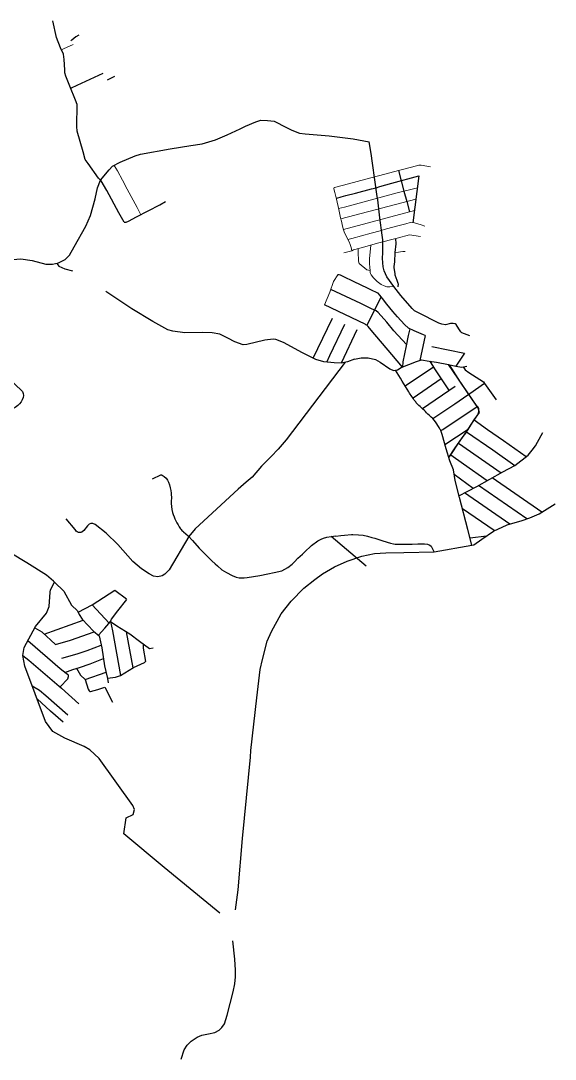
# Model space of a CAD drawing. Extents: x 332783 to 339454, y 7370889 to 7374584.
# Drawn here: x 337553 to 339454, y 7370889 to 7374584 of the extents above; entities that cross this region are included whole.
import ezdxf

# ---------------------------------------------------------------- set-up
doc = ezdxf.new("R2010")
doc.units = 0
doc.header["$MEASUREMENT"] = 0
for name, color, linetype in [('1AVENIDA PÉROLA NEGRA - 09_12_20 - DJI_0030', 7, 'CONTINUOUS'), ('ESTRADA DA CAMA PATENTE - 13_12_20 -  PASTA ETAPA 01 - DJI_0018', 1, 'CONTINUOUS'), ('ESTRADA DOS ALVARENGAS - 13_12_20 - PASTA ETAPA 01 - DJI_0022 - DJI_0023 - DJI_0024 - DJI_0025', 100, 'CONTINUOUS'), ('MCT - AVENIDA DOMINGOS POTOMATI', 5, 'CONTINUOUS'), ('MCT - ESTRADA ASSUMPTA SABATINI ROSSI', 2, 'CONTINUOUS'), ('MCT - ESTRADA DOS CASA', 7, 'CONTINUOUS'), ('MCT - ESTRADA GALVÃO BUENO', 4, 'CONTINUOUS'), ('MCT - ESTRADA LUIZ MARSON', 1, 'CONTINUOUS'), ('MCT - PASSAGEM AFONSO DE ALBUQUERQUE', 7, 'CONTINUOUS'), ('MCT - RUA DOIS DE JULHO', 4, 'CONTINUOUS'), ('MCT - RUA DOS IMIGRANTES', 7, 'CONTINUOUS'), ('MCT - RUA EXPRESSA', 7, 'CONTINUOUS'), ('MCT - RUA FRENK PERKINS', 6, 'CONTINUOUS'), ('MCT - RUA LEONÍLIO PEREIRA DE SOUZA', 3, 'CONTINUOUS'), ('MCT - RUA MANOEL NUNES DA SILVA', 6, 'CONTINUOUS'), ('MCT - RUA MARIA BENVINDA DA COSTA', 5, 'CONTINUOUS'), ('MCT - RUA MILÃO', 7, 'CONTINUOUS'), ('MCT - RUA MODESTO SALERA', 7, 'CONTINUOUS'), ('MCT - RUA NOEMIA ALMEIDA', 2, 'CONTINUOUS'), ('MCT - RUA NOVA ALIANÇA', 4, 'CONTINUOUS'), ('MCT - RUA NOVA ERA', 1, 'CONTINUOUS'), ('MCT - RUA NOVA PATENTE', 8, 'CONTINUOUS'), ('MCT - RUA NOVA PETRÓPOLIS', 2, 'CONTINUOUS'), ('MCT - RUA NOVA SÃO BENTO', 4, 'CONTINUOUS'), ('MCT - RUA NOVA TERRA', 5, 'CONTINUOUS'), ('MCT - RUA NOVA VENTURA', 6, 'CONTINUOUS'), ('MCT - RUA NOVA VIDA', 5, 'CONTINUOUS'), ('MCT - RUA NÁPOLES', 7, 'CONTINUOUS'), ('MCT - RUA PASQUALE SCARANO', 7, 'CONTINUOUS'), ('MCT - RUA PORTO FELIZ', 4, 'CONTINUOUS'), ('MCT - RUA PORTO VELHO', 8, 'CONTINUOUS'), ('MCT - RUA POUSO ALEGRE', 6, 'CONTINUOUS'), ('MCT - RUA SENADOR FIRMINO', 1, 'CONTINUOUS'), ('MCT - RUA THELMA', 7, 'CONTINUOUS'), ('MCT - RUA TURIN', 7, 'CONTINUOUS'), ('MCT - RUA VICTOR MAIER', 4, 'CONTINUOUS'), ('MCT - VIELA 05', 7, 'CONTINUOUS'), ('MCT - VIELA 06', 7, 'CONTINUOUS'), ('MCT - VIELA 09', 7, 'CONTINUOUS'), ('PASSAGEM SANTOS DIAS DA SILVA - 09_12_20 - DJI_0042', 7, 'CONTINUOUS'), ('RUA 27 DE AGOSTO -  12_12_20 - PASTA ETAPA 02 - DJI_0004', 7, 'CONTINUOUS'), ('RUA ALEXANDRITA - 09_12_20 - DJI_0027', 7, 'CONTINUOUS'), ('RUA ALVARENGA PEIXOTO - 12_12_20 - PASTA ETAPA 02 - DJI_0018', 7, 'CONTINUOUS'), ('RUA AMAZONITA -09_12_20 - DJI_0018', 7, 'CONTINUOUS'), ('RUA ANTULIA - 09_12_20 - DJI_0022', 7, 'CONTINUOUS'), ('RUA BASAMITA - 09_12_20 - DJI_0037', 7, 'CONTINUOUS'), ('RUA BORTOLITO - 09_12_20 - DJI_0024', 3, 'CONTINUOUS'), ('RUA CRISTALINA - 09_12_20 - DJI_0034', 7, 'CONTINUOUS'), ('RUA DOS  GRAMADOS - 12_12_20 - PASTA ETAPA 02 - DJI_0028', 5, 'CONTINUOUS'), ('RUA EUGÊNIO KUPPER - 12_!2_20  - PASTA ETAPA 02 - DJI_0017', 1, 'CONTINUOUS'), ('RUA FIRENZE - 12_12_20 - PASTA ETAPA 02 - DJI_0013', 7, 'CONTINUOUS'), ('RUA GÊNOVA - 12_12_20 - PASTA ETAPA 02 - DJI_0010', 7, 'CONTINUOUS'), ('RUA HUMBERTO DOTTO 12_12_20  - PASTA ETAPA 01 - DJI_0053', 7, 'CONTINUOUS'), ('RUA JASPE - 09_12_20 - DJI_0025', 7, 'CONTINUOUS'), ('RUA JOSÉ JORGE LOPES - 12_12_20 - PASTA ETAPA 02 - DJI_0024', 2, 'CONTINUOUS'), ('RUA JOSÉ OLIVEIRA FILHO - 12_12_20 - PASTA ETAPA 02 - DJI_0025', 3, 'CONTINUOUS'), ('RUA MALAQUITA - 09_12_20 - DJI_0036', 7, 'CONTINUOUS'), ('RUA NEUCI LOPES DE FREITAS - 09_12_20 - DJI_0044', 7, 'CONTINUOUS'), ('RUA NOVA ESPERANÇA - 10_12_20 - PASTA ETAPA 04 - DJI_0044', 4, 'CONTINUOUS'), ('RUA OBSIDIANA - 09_12_20 - DJI_0038', 7, 'CONTINUOUS'), ('RUA OLHO DE TIGRE - 09_12_20 - DJI_0023', 7, 'CONTINUOUS'), ('RUA OPALA - 09_12_20 - DJI_0021', 7, 'CONTINUOUS'), ('RUA OURO BRANCO - 09_12_20 - DJI_0016', 7, 'CONTINUOUS'), ('RUA PÉROLA - 09_12_20 - DJI_0033', 7, 'CONTINUOUS'), ('RUA QUARTZO - 09_12_20 - DJI_0017', 7, 'CONTINUOUS'), ('RUA ROCHEDO -  09_12_20 - DJI_0026', 7, 'CONTINUOUS'), ('RUA SODALITA - 09_12_20 - DJI_0029', 7, 'CONTINUOUS'), ('RUA TALISMÃ - 09_12_20 - DJI_0035', 7, 'CONTINUOUS'), ('RUA TURMALINA - 09_12_20 - DJI_0028', 7, 'CONTINUOUS'), ('RUA ÁGUAS MARINHAS - 09_12_20 - DJI_0019', 7, 'CONTINUOUS'), ('RUA ÍMOLA - 12_12_20 - PASTA ETAPA 02 - DJI_0006', 7, 'CONTINUOUS'), ('RUA ÔNIX - 09_12_20 - 09_12_20 - DJI_0031', 7, 'CONTINUOUS'), ('VETORIZAÇÃO RUA', 20, 'CONTINUOUS')]:
    doc.layers.add(name, color=color, linetype=linetype)
doc.layers.add('AVENIDA PÉROLA NEGRA - 09_12_20 - DJI_0030', color=7, linetype='CONTINUOUS', true_color=0xffffff)
for name, color, linetype, lineweight in [('MCT - PASSAGEM BENEZINHO', 7, 'CONTINUOUS', 0), ('MCT - RUA REINALDO TEIXEIRA', 7, 'CONTINUOUS', 13), ('MCT - RUA WILSON DE SOUZA PINHEIRO', 7, 'CONTINUOUS', 0), ('MCT - TRAVESSA DOM HÉLDER', 7, 'CONTINUOUS', 0), ('MCT - VIELA 07', 7, 'CONTINUOUS', 13), ('RUA AÇUCENA - DJI_0045', 7, 'CONTINUOUS', 13), ('RUA CARLOS CÉSAR DE CARVALHO - 09_12_20 - DJI_0048', 7, 'CONTINUOUS', 13), ('RUA FIORENTINA - 12_!2_20  - PASTA ETAPA 02 - DJI_0014', 7, 'CONTINUOUS', 0), ('RUA FREI TITO DE ALENCAR LIMA - 09_12_20 - DJI_0049', 7, 'CONTINUOUS', 0), ('RUA IÊDA LUIZA DE SOUZA - 09_12_20 - DJI_0043', 7, 'CONTINUOUS', 0), ('RUA SAMUEL PEREIRA DOS SANTOS - 09_12_20 - DJI_0046', 7, 'CONTINUOUS', 0), ('RUA UNIÃO DAS VILAS - 09_12_20 - DJI_0047', 7, 'CONTINUOUS', 0)]:
    doc.layers.add(name, color=color, linetype=linetype, lineweight=lineweight)

msp = doc.modelspace()

# ---------------------------------------------------------------- linework, layer by layer
at = {"layer": '1AVENIDA PÉROLA NEGRA - 09_12_20 - DJI_0030', "color": 0, "linetype": 'Continuous', "elevation": 768.7}
msp.add_lwpolyline([(339075.6, 7373029.3), (339098.6, 7373063.7), (339122.9, 7373100.2), (339135.8, 7373116.1), (339162.4, 7373158), (339179.1, 7373181.4), (339181.6, 7373189.1, 0.195698), (339180.2, 7373208.2), (339173.2, 7373215.3), (339117.7, 7373297.8), (339078.1, 7373359.8)], format="xyb", dxfattribs=at)
at = {"layer": 'AVENIDA PÉROLA NEGRA - 09_12_20 - DJI_0030', "linetype": 'Continuous'}
msp.add_lwpolyline([(339075.4, 7373030), (339082.7, 7373039.5), (339110.1, 7373081), (339139, 7373121.2), (339144.7, 7373130.1), (339166.4, 7373163.6), (339184.4, 7373189.4), (339181.6, 7373201.5), (339177, 7373211.5), (339074.8, 7373360.6)], dxfattribs=at)
at = {"layer": 'ESTRADA DA CAMA PATENTE - 13_12_20 -  PASTA ETAPA 01 - DJI_0018', "color": 0, "linetype": 'Continuous'}
msp.add_lwpolyline([(338261.6, 7371408.9), (338063.4, 7371571.2), (337919.1, 7371691.2), (337919.1, 7371691.2), (337928.3, 7371747), (337952.3, 7371759.5), (337957.1, 7371777.5), (337952.1, 7371791.9), (337831.8, 7371958.4), (337798.4, 7371989.8), (337778.8, 7372001.6), (337709.2, 7372031.5), (337667.3, 7372055.2), (337640.6, 7372090.4), (337567.9, 7372287), (337559.7, 7372325.1), (337565.4, 7372353.4), (337605.4, 7372428.3), (337644.6, 7372476.3), (337654.3, 7372499.6), (337657.1, 7372550.3), (337659, 7372559.1), (337673, 7372586.6), (337668.9, 7372590.1), (337645, 7372610.9), (337574.1, 7372654.4), (337465.7, 7372720)], dxfattribs=at)
at = {"layer": 'ESTRADA DOS ALVARENGAS - 13_12_20 - PASTA ETAPA 01 - DJI_0022 - DJI_0023 - DJI_0024 - DJI_0025', "color": 0, "linetype": 'Continuous'}
for points in [[(337496.7, 7373731.6), (337553.1, 7373736.1), (337593.1, 7373731.2), (337642.6, 7373718), (337665.6, 7373717), (337687.3, 7373722), (337711.3, 7373733.9), (337725.7, 7373749.1), (337743.3, 7373779.6), (337784.9, 7373852.3), (337801, 7373891), (337817.1, 7373949.7), (337825.6, 7373989.7), (337836.5, 7374016.1), (337866.9, 7374053.7), (337879.8, 7374065.9), (337906.2, 7374080), (337960.4, 7374103.5), (337979.4, 7374109), (338084.1, 7374127.8), (338158.4, 7374140.3), (338198.6, 7374146), (338245.3, 7374159.7), (338287.3, 7374177.7), (338333.2, 7374198.6), (338352.8, 7374209.1), (338388.7, 7374224.2), (338406.9, 7374229.6), (338430.9, 7374229.2), (338454.7, 7374226.1), (338498.7, 7374204.1), (338517.7, 7374193.8), (338544, 7374184.1), (338564.8, 7374181.8), (338649.6, 7374173.9), (338735.1, 7374163.3), (338792.5, 7374152.4)], [(337680.7, 7373720.4), (337688.6, 7373710.5), (337709.2, 7373701.5), (337736.5, 7373694.3)]]:
    msp.add_lwpolyline(points, dxfattribs=at)
at = {"layer": 'MCT - AVENIDA DOMINGOS POTOMATI', "color": 0, "linetype": 'Continuous'}
msp.add_lwpolyline([(338317.1, 7371420.6), (338326.3, 7371491.1), (338342, 7371673.5), (338369.6, 7371963.1), (338371.8, 7371986.6), (338392.1, 7372174.5), (338404, 7372275.1), (338412.8, 7372311.4), (338429.6, 7372375.7), (338444.7, 7372410.9), (338479.4, 7372473.1), (338515.3, 7372518.1), (338559.7, 7372564.9), (338599.3, 7372596.1), (338626.4, 7372616.2), (338669.3, 7372641), (338713.9, 7372660.7), (338766.5, 7372678.7), (338810.9, 7372688.2), (338851.8, 7372690.7), (338915.9, 7372692.2), (339023.6, 7372694)], dxfattribs=at)
at = {"layer": 'MCT - ESTRADA ASSUMPTA SABATINI ROSSI', "color": 0}
msp.add_lwpolyline([(338022, 7372954.1), (338051.5, 7372967.4, -0.223783), (338056.2, 7372967.2, -0.184387), (338078.9, 7372941.5, -0.065661), (338087.9, 7372902.3, -0.041322), (338088.2, 7372877, 0.08969), (338092.9, 7372834.4, 0.084353), (338121.4, 7372776.4, 0.073818), (338132.3, 7372765.2), (338148.7, 7372751.3), (338163.9, 7372734.1), (338188, 7372707), (338211.9, 7372681.8), (338232.8, 7372662.4), (338244.9, 7372651.1), (338252.9, 7372643.8), (338267.7, 7372629.9), (338284.8, 7372620.3), (338305.1, 7372609.4), (338319.2, 7372604.1), (338329.6, 7372602.1), (338337.8, 7372601.2), (338347.4, 7372601.1), (338358.6, 7372602.5), (338402.9, 7372609.8), (338431.9, 7372615.5), (338454.3, 7372620.2), (338481.1, 7372626.8), (338492.3, 7372632.3), (338502.5, 7372638.4), (338518, 7372649.8), (338527.2, 7372658.4), (338539.1, 7372671.1), (338555.1, 7372685.2), (338568.7, 7372698.6), (338581, 7372710.1), (338587.5, 7372716.7), (338609.8, 7372733.1), (338621.3, 7372739.2), (338630.1, 7372742.7), (338641.7, 7372746.1), (338657.3, 7372749.1), (338673.4, 7372750.6), (338674.1, 7372750.3), (338691, 7372752.1), (338704, 7372753.3), (338730, 7372755.3), (338734.7, 7372755.9), (338754.5, 7372754.8), (338770.7, 7372752.9), (338786.9, 7372749.5), (338801.6, 7372745.5), (338812.9, 7372742.7), (338837.5, 7372734.9), (338856.8, 7372728.2), (338868, 7372724.9), (338878.4, 7372722.3), (338884.4, 7372721.6), (338893.4, 7372721.1), (338906.4, 7372721.5), (338926.6, 7372721.5), (338945.8, 7372721.4), (338964.9, 7372721.9), (338989.4, 7372722.3), (338999.7, 7372721), (339007.8, 7372718.3), (339013, 7372714.3), (339016.4, 7372706.8), (339022.5, 7372695.6), (339023.6, 7372694)], format="xyb", dxfattribs=at)
at = {"layer": 'MCT - ESTRADA DOS CASA', "color": 0, "linetype": 'Continuous'}
msp.add_lwpolyline([(338739.6, 7373379.8), (338763.4, 7373384.8), (338788.4, 7373384.4), (338814.4, 7373378), (338831.5, 7373368.6), (338865.5, 7373345.7), (338879.4, 7373339.4), (338893.6, 7373341.9), (338906.5, 7373349.6), (338960.5, 7373370.9), (338978.9, 7373376.7), (339005.6, 7373372.7), (339031.6, 7373369.3), (339074.8, 7373360.6), (339100.3, 7373354.7), (339122.2, 7373350.8), (339140, 7373354.6)], dxfattribs=at)
at = {"layer": 'MCT - ESTRADA GALVÃO BUENO', "color": 0, "linetype": 'Continuous'}
msp.add_lwpolyline([(338123.9, 7370888.7), (338133.9, 7370921.7), (338144.8, 7370938.7), (338158.5, 7370953), (338180.4, 7370967.2), (338197.5, 7370974.3), (338220.7, 7370978.8), (338243.2, 7370983.7), (338258.9, 7370991.6), (338268, 7371001.8), (338278, 7371014.3), (338287.5, 7371045.3), (338308.9, 7371128.1), (338314.8, 7371157.3), (338316.7, 7371181.7), (338317.1, 7371205.7), (338314.8, 7371244.8), (338306.9, 7371310.3)], dxfattribs=at)
at = {"layer": 'MCT - ESTRADA LUIZ MARSON', "color": 0, "linetype": 'Continuous'}
msp.add_lwpolyline([(338781.8, 7372642.6), (338657.3, 7372749.1)], dxfattribs=at)
at = {"layer": 'MCT - PASSAGEM AFONSO DE ALBUQUERQUE', "color": 0, "linetype": 'Continuous'}
msp.add_lwpolyline([(339015.3, 7373424.2), (339131.8, 7373400.9)], dxfattribs=at)
at = {"layer": 'MCT - PASSAGEM BENEZINHO', "color": 0, "linetype": 'Continuous'}
msp.add_lwpolyline([(338753.7, 7373773.5), (338753.1, 7373761), (338754.8, 7373728), (338756.9, 7373719.7), (338784.4, 7373697.5), (338795.7, 7373694.6)], dxfattribs=at)
at = {"layer": 'MCT - RUA DOIS DE JULHO', "color": 0, "linetype": 'Continuous'}
msp.add_lwpolyline([(337559.8, 7372324.7), (337581.6, 7372309), (337697.7, 7372208.8), (337759.2, 7372153.6)], dxfattribs=at)
at = {"layer": 'MCT - RUA DOS IMIGRANTES', "color": 0, "linetype": 'Continuous'}
msp.add_lwpolyline([(339023.6, 7372694), (339158.1, 7372718)], dxfattribs=at)
at = {"layer": 'MCT - RUA EXPRESSA', "color": 0, "linetype": 'Continuous'}
msp.add_lwpolyline([(339158.1, 7372718), (339143.4, 7372773.2), (339113.3, 7372887.5), (339098.6, 7372947.4), (339092.1, 7372985.2), (339079, 7373018.2), (339066.1, 7373060.2), (339052.6, 7373111.2), (339046.9, 7373125.3, 0.033841), (339040.9, 7373136.4, 0.097616), (339001.2, 7373184.1, 0.017171), (338964.5, 7373219.3, -0.037637), (338955.8, 7373230, -0.005377), (338933, 7373263.3, -0.001832), (338885.7, 7373340.5, -0.001832)], format="xyb", dxfattribs=at)
at = {"layer": 'MCT - RUA FRENK PERKINS', "color": 0}
msp.add_lwpolyline([(338706.4, 7373368.4), (338497.3, 7373092.3), (338469.1, 7373059.5), (338443.4, 7373033.5), (338409.3, 7372998.9), (338375.6, 7372960.2), (338355.3, 7372941.4), (338326.2, 7372916.5), (338173.8, 7372775.4), (338151.2, 7372748.5), (338080.3, 7372630), (338065.8, 7372614.6), (338056.2, 7372608.7), (338041, 7372604.9), (338024.9, 7372607.7), (338009.6, 7372616.3), (337982, 7372633.6), (337951.4, 7372659.7), (337898.4, 7372720.2), (337856.4, 7372761), (337817.6, 7372791.1), (337809.4, 7372795.1), (337801.7, 7372795.2), (337795.8, 7372791.9), (337790.6, 7372786.4), (337776.9, 7372770.3), (337769.8, 7372764.3), (337766.3, 7372762.9), (337758.1, 7372762.8), (337754, 7372764.7), (337750.3, 7372767.8), (337746, 7372773.6), (337714.2, 7372811.4)], dxfattribs=at)
at = {"layer": 'MCT - RUA LEONÍLIO PEREIRA DE SOUZA', "color": 0, "linetype": 'Continuous'}
msp.add_lwpolyline([(337698.4, 7372315.7), (337753.1, 7372331.2), (337788.8, 7372343.5), (337838.8, 7372362.2)], dxfattribs=at)
at = {"layer": 'MCT - RUA MANOEL NUNES DA SILVA', "color": 0, "linetype": 'Continuous'}
msp.add_lwpolyline([(337635.7, 7372401.5), (337774.8, 7372451.2)], dxfattribs=at)
at = {"layer": 'MCT - RUA MARIA BENVINDA DA COSTA', "color": 0, "linetype": 'Continuous'}
msp.add_lwpolyline([(338748.5, 7373483.8), (338692.8, 7373365.3)], dxfattribs=at)
at = {"layer": 'MCT - RUA MILÃO', "color": 0, "linetype": 'Continuous'}
msp.add_lwpolyline([(338937.2, 7373487.8), (338931.3, 7373463.9), (338923.7, 7373426.4), (338911.8, 7373370.1), (338911.1, 7373351.5)], dxfattribs=at)
at = {"layer": 'MCT - RUA MODESTO SALERA', "color": 0, "linetype": 'Continuous'}
msp.add_lwpolyline([(337920.7, 7373867), (337901.2, 7373900.2), (337858.8, 7373979.1), (337839.4, 7374014.6), (337829.9, 7374023.7), (337792.9, 7374075.4), (337782.3, 7374090), (337775.4, 7374117.5), (337753.7, 7374190.6), (337752.8, 7374207.2), (337753.4, 7374285.5), (337748, 7374301.2), (337727.7, 7374350.4), (337712.7, 7374386.7), (337710.1, 7374398.9), (337709.1, 7374408.8), (337707.1, 7374446), (337704.7, 7374464.8), (337694.3, 7374487.1), (337679.6, 7374524.2), (337667, 7374583.6)], dxfattribs=at)
at = {"layer": 'MCT - RUA NOEMIA ALMEIDA', "color": 0, "linetype": 'Continuous'}
msp.add_lwpolyline([(338642.3, 7373369.1), (338652.2, 7373392.3), (338705.3, 7373504)], dxfattribs=at)
at = {"layer": 'MCT - RUA NOVA ALIANÇA', "color": 0, "linetype": 'Continuous'}
msp.add_lwpolyline([(337829.8, 7372397.2), (337851.5, 7372422.5), (337866.4, 7372438.9), (337872.4, 7372446.1), (337876.1, 7372454), (337898.6, 7372484.5), (337930.2, 7372524.9)], dxfattribs=at)
at = {"layer": 'MCT - RUA NOVA ERA', "color": 0, "linetype": 'Continuous'}
msp.add_lwpolyline([(337756.5, 7372479.9), (337806.5, 7372505.3), (337888.1, 7372557.3), (337929.5, 7372526.4)], dxfattribs=at)
at = {"layer": 'MCT - RUA NOVA PATENTE', "color": 0, "linetype": 'Continuous'}
msp.add_lwpolyline([(337673, 7372586.6), (337706.6, 7372553.8), (337733.8, 7372504.8), (337754.9, 7372483.8), (337760.1, 7372470.7), (337771.4, 7372454.9), (337811.2, 7372412.1), (337832.2, 7372395.2), (337840.7, 7372352.3), (337851.2, 7372288.9), (337862, 7372243.3), (337863.7, 7372228.1)], dxfattribs=at)
at = {"layer": 'MCT - RUA NOVA PETRÓPOLIS', "color": 0, "linetype": 'Continuous'}
msp.add_lwpolyline([(337872.4, 7372446.1), (337878.8, 7372412.4), (337908, 7372253.9)], dxfattribs=at)
at = {"layer": 'MCT - RUA NOVA SÃO BENTO', "color": 0, "linetype": 'Continuous'}
msp.add_lwpolyline([(337861.7, 7372244.5), (337890.1, 7372247.6), (337908, 7372253.9), (337922.7, 7372263.1), (337953.9, 7372282), (337992.6, 7372299.8), (337994.7, 7372301.6), (337996.2, 7372303.9)], dxfattribs=at)
at = {"layer": 'MCT - RUA NOVA TERRA', "color": 0, "linetype": 'Continuous'}
msp.add_lwpolyline([(337806.5, 7372505.3), (337867.2, 7372439.8)], dxfattribs=at)
at = {"layer": 'MCT - RUA NOVA VENTURA', "color": 0, "linetype": 'Continuous'}
msp.add_lwpolyline([(337872.4, 7372446.1), (337894.5, 7372430.2), (337941, 7372402.1), (337974.8, 7372375.6), (338011.1, 7372350.4), (338023.5, 7372352.8)], dxfattribs=at)
at = {"layer": 'MCT - RUA NOVA VIDA', "color": 0, "linetype": 'Continuous'}
msp.add_lwpolyline([(337952.6, 7372281.2), (337929.1, 7372409.3)], dxfattribs=at)
at = {"layer": 'MCT - RUA NÁPOLES', "color": 0, "linetype": 'Continuous'}
msp.add_lwpolyline([(338924.8, 7373432), (338879.6, 7373480.4), (338854.6, 7373511.2), (338824.1, 7373545.4), (338817, 7373551), (338800.4, 7373558.9), (338762.6, 7373577.4), (338655.9, 7373627.6)], dxfattribs=at)
at = {"layer": 'MCT - RUA PASQUALE SCARANO', "color": 0, "linetype": 'Continuous'}
for points in [[(338969.4, 7374031.5), (338947.8, 7373865.1)], [(338739.6, 7373379.8), (338714.8, 7373370.2), (338692.6, 7373365.3), (338668.1, 7373366.5), (338631.6, 7373370.2), (338602.4, 7373378.5), (338555.2, 7373402.5), (338487.4, 7373438.8), (338460.7, 7373450.1), (338450.8, 7373450.8), (338421.7, 7373446.7), (338357, 7373432.2), (338344.2, 7373430.5), (338314.3, 7373441.1), (338289, 7373454.8), (338261.3, 7373468.4), (338233.7, 7373473.5), (338198.1, 7373474.5), (338136.9, 7373472.8), (338094, 7373478.8), (338076.5, 7373484.3), (338022.4, 7373514.1), (337948.5, 7373559.2), (337855.9, 7373620.8)], [(339131.8, 7373400.9), (339100.3, 7373354.7)]]:
    msp.add_lwpolyline(points, dxfattribs=at)
at = {"layer": 'MCT - RUA PORTO FELIZ', "color": 0, "linetype": 'Continuous'}
msp.add_lwpolyline([(337602.6, 7372423.1), (337627.3, 7372409.2), (337676.3, 7372364.1), (337729.7, 7372380), (337814.2, 7372409.7)], dxfattribs=at)
at = {"layer": 'MCT - RUA PORTO VELHO', "color": 0, "linetype": 'Continuous'}
msp.add_lwpolyline([(337751.1, 7372280.2), (337765.8, 7372255.3), (337781.9, 7372239.5), (337793.2, 7372205.8), (337796.4, 7372199.3), (337798.6, 7372197), (337801, 7372197.1), (337826.6, 7372203.6), (337852, 7372212.6), (337878.8, 7372159)], dxfattribs=at)
at = {"layer": 'MCT - RUA POUSO ALEGRE', "color": 0, "linetype": 'Continuous'}
msp.add_lwpolyline([(337709.6, 7372264.7), (337738, 7372275.4), (337761.4, 7372282.3), (337800.3, 7372296.1), (337847.1, 7372314)], dxfattribs=at)
at = {"layer": 'MCT - RUA REINALDO TEIXEIRA', "color": 0, "linetype": 'Continuous'}
msp.add_lwpolyline([(337885.3, 7374068.8), (337897.4, 7374049.3), (337914.8, 7374016.5), (337931.5, 7373984.9), (337966.4, 7373919.3), (337979.6, 7373893.5)], dxfattribs=at)
at = {"layer": 'MCT - RUA SENADOR FIRMINO', "color": 0, "linetype": 'Continuous'}
msp.add_lwpolyline([(337781.9, 7372239.5), (337856.6, 7372266.3)], dxfattribs=at)
at = {"layer": 'MCT - RUA THELMA', "color": 0, "linetype": 'Continuous'}
msp.add_lwpolyline([(337862, 7374372.9), (337871, 7374378.2), (337887.7, 7374386.4)], dxfattribs=at)
at = {"layer": 'MCT - RUA TURIN', "color": 0, "linetype": 'Continuous'}
msp.add_lwpolyline([(338911.1, 7373351.5), (338873, 7373395.9), (338799.9, 7373482.9), (338788.3, 7373496.3, 0.125736), (338777.9, 7373503.6), (338633.7, 7373572.7)], format="xyb", dxfattribs=at)
at = {"layer": 'MCT - RUA VICTOR MAIER', "color": 0, "linetype": 'Continuous'}
msp.add_lwpolyline([(337358.2, 7373318.1), (337409.3, 7373357.8), (337438.7, 7373383, -0.261078), (337458.1, 7373387.9, -0.298582), (337467.7, 7373372.4, 0.113078), (337468.2, 7373355.8, 0.136999), (337472.9, 7373347.7), (337481.2, 7373339.7), (337535.2, 7373287.2), (337554.1, 7373269.7, -0.286674), (337561.3, 7373243.2, -0.152538), (337541.9, 7373214.7, -0.039054), (337522.6, 7373201.7, -0.111378), (337481, 7373189.1, 0.08452), (337468.1, 7373186.5, -0.004787)], format="xyb", dxfattribs=at)
at = {"layer": 'MCT - RUA WILSON DE SOUZA PINHEIRO', "color": 0, "linetype": 'Continuous'}
msp.add_lwpolyline([(338798, 7373785.4), (338793.8, 7373737, 0.046507), (338794, 7373716.2, 0.002786), (338796, 7373690.8, 0.115884), (338799.9, 7373679.2), (338807.8, 7373669.4), (338821.3, 7373655.5), (338834.9, 7373644.9), (338845.4, 7373639.9), (338855.3, 7373636.9), (338866.4, 7373636.6), (338879.6, 7373638.3)], format="xyb", dxfattribs=at)
at = {"layer": 'MCT - TRAVESSA DOM HÉLDER', "color": 0, "linetype": 'Continuous'}
msp.add_lwpolyline([(338883.7, 7373759.4), (338897, 7373760.4), (338903.7, 7373761.8), (338912, 7373763), (338920.8, 7373763.2)], dxfattribs=at)
at = {"layer": 'MCT - VIELA 05', "color": 0, "linetype": 'Continuous'}
msp.add_lwpolyline([(337733, 7374345), (337753.5, 7374354), (337846.1, 7374396.9)], dxfattribs=at)
at = {"layer": 'MCT - VIELA 06', "color": 0, "linetype": 'Continuous'}
msp.add_lwpolyline([(337759.5, 7374532.7), (337748.8, 7374526.1), (337734.5, 7374514.9), (337730.8, 7374512.4)], dxfattribs=at)
at = {"layer": 'MCT - VIELA 07', "color": 0, "linetype": 'Continuous'}
msp.add_lwpolyline([(337697.7, 7374479.8), (337705.1, 7374483.3), (337739.1, 7374499.3)], dxfattribs=at)
at = {"layer": 'MCT - VIELA 09', "color": 0, "linetype": 'Continuous'}
msp.add_lwpolyline([(338896.8, 7374051), (338906.3, 7374014.5), (338915.8, 7373977.2), (338926, 7373940.8), (338935.8, 7373903.7)], dxfattribs=at)
at = {"layer": 'PASSAGEM SANTOS DIAS DA SILVA - 09_12_20 - DJI_0042', "color": 0, "linetype": 'Continuous'}
msp.add_lwpolyline([(338840.8, 7373796.7), (338840.9, 7373804.2), (338839.1, 7373821.3), (338830.3, 7373882.9), (338823.2, 7373946.1), (338821, 7373958), (338804.4, 7374076.9), (338799.2, 7374111.4), (338792.5, 7374152.4)], dxfattribs=at)
at = {"layer": 'RUA 27 DE AGOSTO -  12_12_20 - PASTA ETAPA 02 - DJI_0004', "color": 0, "linetype": 'Continuous'}
msp.add_lwpolyline([(338886.3, 7373808.5), (338886.6, 7373789.8), (338883.6, 7373758.7), (338882.2, 7373725.7), (338881.8, 7373717.7), (338880.3, 7373709.3), (338879.9, 7373705.1), (338880.7, 7373698.4), (338883.2, 7373683.6), (338883.5, 7373679.3), (338890.8, 7373660.9), (338894.8, 7373649.9), (338895.1, 7373647.1), (338894.2, 7373637.3)], dxfattribs=at)
at = {"layer": 'RUA ALEXANDRITA - 09_12_20 - DJI_0027', "color": 0, "linetype": 'Continuous'}
msp.add_lwpolyline([(339110.1, 7373081), (339261.6, 7372975.4)], dxfattribs=at)
at = {"layer": 'RUA ALVARENGA PEIXOTO - 12_12_20 - PASTA ETAPA 02 - DJI_0018', "color": 0, "linetype": 'Continuous'}
msp.add_lwpolyline([(339150.7, 7373462.6), (339122.4, 7373473.8), (339118.2, 7373477.2), (339111.7, 7373486.9), (339101.9, 7373502.4), (339098.3, 7373505.7), (339090.8, 7373506.9), (339081.1, 7373505.9), (339063.7, 7373502.1), (339050.5, 7373503.9), (339040.2, 7373508.2), (338967.3, 7373544.1), (338953.9, 7373551.7), (338945.3, 7373560.2), (338905.5, 7373605.5), (338879.6, 7373638.3), (338855, 7373672.9), (338849.9, 7373683.4), (338845.6, 7373694.3), (338841.9, 7373707.6), (338840.8, 7373721.8), (338839.6, 7373738.4), (338840.4, 7373758.2), (338840.8, 7373796.7)], dxfattribs=at)
at = {"layer": 'RUA AMAZONITA -09_12_20 - DJI_0018', "color": 0, "linetype": 'Continuous'}
msp.add_lwpolyline([(339292.4, 7372792.5), (339131.1, 7372903.7)], dxfattribs=at)
at = {"layer": 'RUA ANTULIA - 09_12_20 - DJI_0022', "color": 0, "linetype": 'Continuous'}
msp.add_lwpolyline([(339310, 7373001.3), (339358.2, 7373038.5), (339372.7, 7373056.2), (339384.4, 7373071.6), (339404.1, 7373107.6), (339410.5, 7373118.7)], dxfattribs=at)
at = {"layer": 'RUA AÇUCENA - DJI_0045', "color": 0, "linetype": 'Continuous'}
msp.add_lwpolyline([(338964, 7373989.5), (338891.8, 7373971.1), (338704.6, 7373920.7), (338683.6, 7373915.1)], dxfattribs=at)
at = {"layer": 'RUA BASAMITA - 09_12_20 - DJI_0037', "color": 0, "linetype": 'Continuous'}
msp.add_lwpolyline([(339048.7, 7373309.4), (338948.5, 7373240.5)], dxfattribs=at)
at = {"layer": 'RUA BORTOLITO - 09_12_20 - DJI_0024', "linetype": 'Continuous'}
msp.add_lwpolyline([(339151.2, 7372744), (339210.1, 7372751.1)], dxfattribs=at)
at = {"layer": 'RUA CARLOS CÉSAR DE CARVALHO - 09_12_20 - DJI_0048', "color": 0, "linetype": 'Continuous'}
msp.add_lwpolyline([(338716.9, 7373804.9), (338730.1, 7373809.1), (338799.6, 7373828.4), (338831.2, 7373836), (338853.8, 7373842.8), (338899.1, 7373855), (338922.5, 7373861.2), (338938.1, 7373865.6), (338954.1, 7373864.8), (338977.8, 7373857.1), (338990.6, 7373852.8)], dxfattribs=at)
at = {"layer": 'RUA CRISTALINA - 09_12_20 - DJI_0034', "color": 0, "linetype": 'Continuous'}
msp.add_lwpolyline([(339202.8, 7373292.5), (339151, 7373256.6), (339127.9, 7373240.5), (339096.8, 7373219.1), (339019, 7373167.2)], dxfattribs=at)
at = {"layer": 'RUA DOS  GRAMADOS - 12_12_20 - PASTA ETAPA 02 - DJI_0028', "color": 0, "linetype": 'Continuous'}
msp.add_lwpolyline([(337692.6, 7372213.2), (337720.6, 7372242.6), (337722.8, 7372250.1), (337722.1, 7372254.9), (337718.7, 7372257.6), (337692.7, 7372278), (337647.6, 7372316.8), (337578, 7372377)], dxfattribs=at)
at = {"layer": 'RUA EUGÊNIO KUPPER - 12_!2_20  - PASTA ETAPA 02 - DJI_0017', "color": 0, "linetype": 'Continuous'}
msp.add_lwpolyline([(338593.4, 7373383.1), (338609.9, 7373417.8), (338661.4, 7373525.8)], dxfattribs=at)
at = {"layer": 'RUA FIORENTINA - 12_!2_20  - PASTA ETAPA 02 - DJI_0014', "color": 0, "linetype": 'Continuous'}
msp.add_lwpolyline([(338633.7, 7373572.7), (338652.8, 7373618.5), (338665.4, 7373656), (338681.1, 7373680.2)], dxfattribs=at)
at = {"layer": 'RUA FIRENZE - 12_12_20 - PASTA ETAPA 02 - DJI_0013', "color": 0, "linetype": 'Continuous'}
msp.add_lwpolyline([(338834.9, 7373601.2), (338783.8, 7373500.4)], dxfattribs=at)
at = {"layer": 'RUA FREI TITO DE ALENCAR LIMA - 09_12_20 - DJI_0049', "color": 0, "linetype": 'Continuous'}
msp.add_lwpolyline([(338702.4, 7373757.8), (338730.1, 7373765.2), (338736.9, 7373769), (338776.7, 7373779.7), (338821.5, 7373791.7), (338891.6, 7373809.9), (338935.6, 7373821.6), (338974.6, 7373816)], dxfattribs=at)
at = {"layer": 'RUA GÊNOVA - 12_12_20 - PASTA ETAPA 02 - DJI_0010', "color": 0, "linetype": 'Continuous'}
msp.add_lwpolyline([(338991.4, 7373463.9), (338973, 7373374.8)], dxfattribs=at)
at = {"layer": 'RUA HUMBERTO DOTTO 12_12_20  - PASTA ETAPA 01 - DJI_0053', "color": 0, "linetype": 'Continuous'}
msp.add_lwpolyline([(337920.7, 7373867), (337927.9, 7373867.2), (337936, 7373870.8), (337964, 7373885.4), (338047.8, 7373928.7), (338067.8, 7373940.9)], dxfattribs=at)
at = {"layer": 'RUA IÊDA LUIZA DE SOUZA - 09_12_20 - DJI_0043', "color": 0, "linetype": 'Continuous'}
msp.add_lwpolyline([(338730.2, 7373765.3), (338727.8, 7373776.6), (338724.8, 7373788), (338720.7, 7373797.3), (338704.8, 7373829.1), (338702.2, 7373836.6), (338700.8, 7373840.3), (338697.1, 7373852.9), (338693.7, 7373870.4), (338690, 7373882.8), (338684.2, 7373912.2), (338676, 7373949.1), (338669.9, 7373972), (338666.4, 7373985.2, -0.437028), (338669.4, 7373990.5), (338700.9, 7373999.2), (338797.7, 7374025.1), (338825, 7374032.1), (338901.2, 7374052.2), (338943.2, 7374063.1), (338968.5, 7374069.4), (338977.8, 7374070.3), (339010.8, 7374064.4)], format="xyb", dxfattribs=at)
at = {"layer": 'RUA JASPE - 09_12_20 - DJI_0025', "color": 0, "linetype": 'Continuous'}
msp.add_lwpolyline([(339094.6, 7372970.7), (339162.4, 7372920.1)], dxfattribs=at)
at = {"layer": 'RUA JOSÉ JORGE LOPES - 12_12_20 - PASTA ETAPA 02 - DJI_0024', "color": 0, "linetype": 'Continuous'}
msp.add_lwpolyline([(337703.9, 7372088.2), (337658.9, 7372126.8), (337611, 7372170.6)], dxfattribs=at)
at = {"layer": 'RUA JOSÉ OLIVEIRA FILHO - 12_12_20 - PASTA ETAPA 02 - DJI_0025', "color": 0, "linetype": 'Continuous'}
msp.add_lwpolyline([(337593.8, 7372217.1), (337619.3, 7372201.8), (337641.6, 7372182.8), (337720.3, 7372113.8)], dxfattribs=at)
at = {"layer": 'RUA MALAQUITA - 09_12_20 - DJI_0036', "color": 0, "linetype": 'Continuous'}
msp.add_lwpolyline([(339007.8, 7373372.4), (339024.7, 7373345), (339077, 7373267.4)], dxfattribs=at)
at = {"layer": 'RUA NEUCI LOPES DE FREITAS - 09_12_20 - DJI_0044', "color": 0, "linetype": 'Continuous'}
msp.add_lwpolyline([(338677.6, 7373952.7), (338692.8, 7373956.7), (338709.8, 7373961.3), (338743.7, 7373970.3), (338800.2, 7373985.1), (338817.6, 7373989.6), (338830, 7373994), (338872.8, 7374005.5), (338969.4, 7374031.5)], dxfattribs=at)
at = {"layer": 'RUA NOVA ESPERANÇA - 10_12_20 - PASTA ETAPA 04 - DJI_0044', "color": 0, "linetype": 'Continuous'}
msp.add_lwpolyline([(337987.9, 7372366.5), (337988.5, 7372351.8), (337996.2, 7372303.9)], dxfattribs=at)
at = {"layer": 'RUA OBSIDIANA - 09_12_20 - DJI_0038', "color": 0, "linetype": 'Continuous'}
msp.add_lwpolyline([(339021.3, 7373350.6), (338920.3, 7373283.8)], dxfattribs=at)
at = {"layer": 'RUA OLHO DE TIGRE - 09_12_20 - DJI_0023', "color": 0, "linetype": 'Continuous'}
msp.add_lwpolyline([(339111.8, 7372893.7), (339175.3, 7372926.8), (339267.3, 7372978.6), (339310, 7373001.3)], dxfattribs=at)
at = {"layer": 'RUA OPALA - 09_12_20 - DJI_0021', "color": 0, "linetype": 'Continuous'}
msp.add_lwpolyline([(339158.1, 7372718), (339164.2, 7372719), (339193.5, 7372739.3), (339234.2, 7372768), (339283.3, 7372789.9), (339337.2, 7372805.2), (339363.8, 7372814.6), (339396.6, 7372829.4), (339454.2, 7372865.4)], dxfattribs=at)
at = {"layer": 'RUA OURO BRANCO - 09_12_20 - DJI_0016', "color": 0, "linetype": 'Continuous'}
msp.add_lwpolyline([(339406.6, 7372835.6), (339229.6, 7372957.4)], dxfattribs=at)
at = {"layer": 'RUA PÉROLA - 09_12_20 - DJI_0033', "color": 0, "linetype": 'Continuous'}
msp.add_lwpolyline([(339046.9, 7373125.3), (339054, 7373128.8), (339177, 7373211.5)], dxfattribs=at)
at = {"layer": 'RUA QUARTZO - 09_12_20 - DJI_0017', "color": 0, "linetype": 'Continuous'}
msp.add_lwpolyline([(339353.3, 7372810.9), (339181.5, 7372930.3)], dxfattribs=at)
at = {"layer": 'RUA ROCHEDO -  09_12_20 - DJI_0026', "color": 0, "linetype": 'Continuous'}
msp.add_lwpolyline([(339082.5, 7373039.6), (339128.2, 7373006.6), (339212.4, 7372947.7)], dxfattribs=at)
at = {"layer": 'RUA SAMUEL PEREIRA DOS SANTOS - 09_12_20 - DJI_0046', "color": 0, "linetype": 'Continuous'}
msp.add_lwpolyline([(338958.8, 7373949.3), (338691.1, 7373879)], dxfattribs=at)
at = {"layer": 'RUA SODALITA - 09_12_20 - DJI_0029', "color": 0, "linetype": 'Continuous'}
msp.add_lwpolyline([(339166.4, 7373163.6), (339213, 7373129.2), (339270.1, 7373089.7), (339350.9, 7373032.9)], dxfattribs=at)
at = {"layer": 'RUA TALISMÃ - 09_12_20 - DJI_0035', "color": 0, "linetype": 'Continuous'}
msp.add_lwpolyline([(339098.7, 7373282), (338981.8, 7373203.3)], dxfattribs=at)
at = {"layer": 'RUA TURMALINA - 09_12_20 - DJI_0028', "color": 0, "linetype": 'Continuous'}
msp.add_lwpolyline([(339139, 7373121.2), (339232.2, 7373056.4), (339310.1, 7373001.4)], dxfattribs=at)
at = {"layer": 'RUA UNIÃO DAS VILAS - 09_12_20 - DJI_0047', "color": 0, "linetype": 'Continuous'}
msp.add_lwpolyline([(338953.4, 7373908.3), (338700.6, 7373841.2)], dxfattribs=at)
at = {"layer": 'RUA ÁGUAS MARINHAS - 09_12_20 - DJI_0019', "color": 0, "linetype": 'Continuous'}
msp.add_lwpolyline([(339237.3, 7372769.4), (339124, 7372847)], dxfattribs=at)
at = {"layer": 'RUA ÍMOLA - 12_12_20 - PASTA ETAPA 02 - DJI_0006', "color": 0, "linetype": 'Continuous'}
msp.add_lwpolyline([(338991.4, 7373463.9), (338985.6, 7373465.6), (338951.9, 7373480.9), (338932, 7373490.1), (338918.3, 7373503.2), (338892.8, 7373530.3), (338876.7, 7373549.3), (338855.4, 7373575.8), (338839.2, 7373595.8), (338830, 7373607.5), (338824.3, 7373614.3), (338820.9, 7373616), (338800.2, 7373625.4), (338788.6, 7373631.5), (338736.5, 7373656.1), (338702.5, 7373672.4), (338690.3, 7373678), (338685.7, 7373679.7), (338681.1, 7373680.2), (338681.1, 7373680.2)], dxfattribs=at)
at = {"layer": 'RUA ÔNIX - 09_12_20 - 09_12_20 - DJI_0031', "color": 0, "linetype": 'Continuous'}
msp.add_lwpolyline([(339061.8, 7373076.4), (339144.7, 7373130.1)], dxfattribs=at)
at = {"layer": 'VETORIZAÇÃO RUA', "linetype": 'Continuous'}
msp.add_lwpolyline([(339127, 7373351.8), (339134.4, 7373341.7), (339146.8, 7373331.8), (339198.6, 7373298.6), (339202.8, 7373292.5), (339244, 7373234.9)], dxfattribs=at)

doc.saveas('drawing.dxf')
